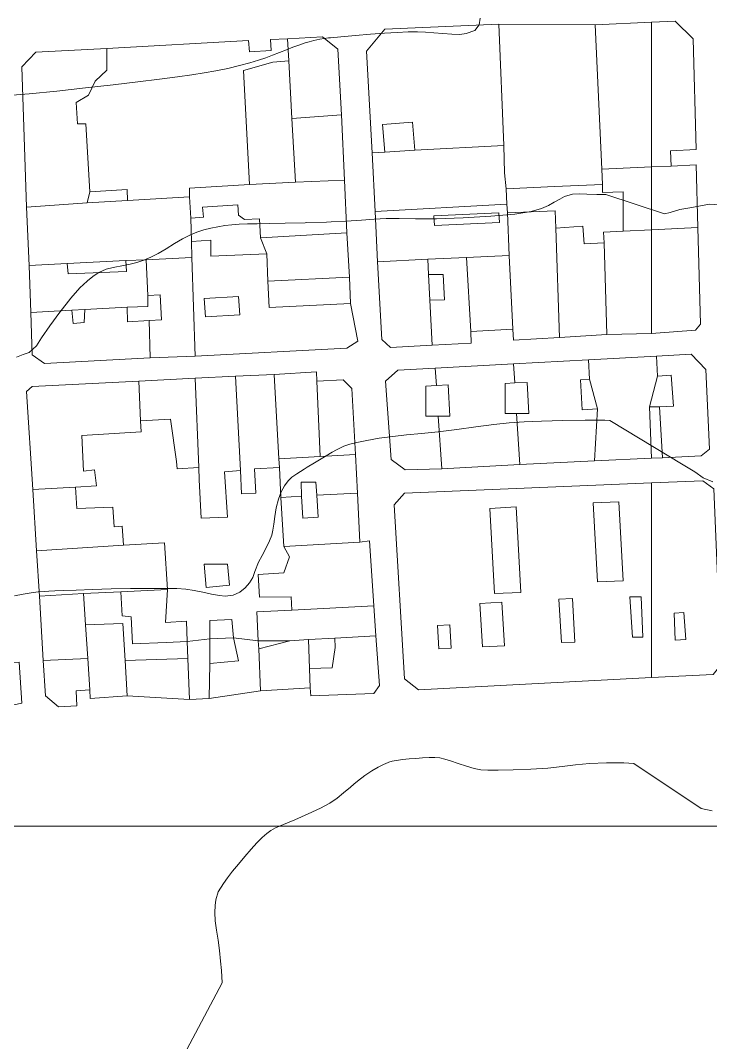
# Model space of a CAD drawing. Header units: kilometres. Extents: x 1172066 to 1174183, y 1051619 to 1053209.
# Drawn here: x 1172868.7 to 1173009.6, y 1051993.9 to 1052202.5 of the extents above; entities that cross this region are included whole.
import ezdxf

# ---------------------------------------------------------------- set-up
doc = ezdxf.new("R2010")
doc.units = ezdxf.units.KM
doc.header["$MEASUREMENT"] = 0
doc.layers.add('calles', color=7, linetype='Continuous', lineweight=5)
doc.layers.add('edificios', color=44, linetype='Continuous', lineweight=5)
doc.layers.add('terreno', color=7, linetype='Continuous')

msp = doc.modelspace()

# ---------------------------------------------------------------- linework, layer by layer
at = {"layer": 'calles', "elevation": 50}
msp.add_lwpolyline([(1173516, 1052038.02838), (1172689.77283, 1052038.02838), (1172689.77283, 1052727.99721), (1173516, 1052727.99721)], close=True, dxfattribs=at)
at = {"layer": 'edificios', "elevation": 50}
for points in [[(1172986, 1052201.625), (1172997.5, 1052202.125), (1172997.5, 1052172.625), (1172987.375, 1052172.125), (1172986, 1052201.625)], [(1172997.5, 1052202.125), (1173002.375, 1052202.375), (1173006, 1052198.75001), (1173006.625, 1052176.125), (1173001.375, 1052175.875), (1173001.5, 1052172.75001), (1172997.5, 1052172.625), (1172997.5, 1052202.125)], [(1172966.375, 1052201.75001), (1172967.375, 1052177.00001), (1172949.25, 1052176.00001), (1172948.75, 1052181.75001), (1172942.625, 1052181.25001), (1172943.125, 1052175.625), (1172940.5, 1052175.50001), (1172939.375, 1052196.25001), (1172943.125, 1052200.75001), (1172966.375, 1052201.75001)], [(1172966.375, 1052201.75001), (1172986, 1052201.625), (1172987.375, 1052172.125), (1172987.5, 1052169.00001), (1172977.75, 1052168.625), (1172967.875, 1052168.125), (1172967.5, 1052171.375), (1172967.375, 1052177.00001), (1172966.375, 1052201.75001)], [(1172886.375, 1052196.75001), (1172915.25, 1052198.375), (1172915.5, 1052196.125), (1172919.875, 1052196.375), (1172919.75, 1052198.625), (1172923.25, 1052198.75001), (1172923.5, 1052194.25001), (1172920.25, 1052194.00001), (1172914.25, 1052192.25001), (1172915.5, 1052169.00001), (1172903.25, 1052168.25001), (1172903.25, 1052166.50001), (1172890.625, 1052165.75001), (1172890.5, 1052168.00001), (1172882.875, 1052167.50001), (1172882.125, 1052181.375), (1172880.375, 1052181.375), (1172880.125, 1052185.75001), (1172882.625, 1052187.25001), (1172884, 1052190.125), (1172886.375, 1052192.375), (1172886.375, 1052196.75001)], [(1172923.5, 1052194.25001), (1172923.25, 1052198.75001), (1172930.375, 1052199.125), (1172933.5, 1052196.625), (1172934.25, 1052183.25001), (1172924.125, 1052182.50001), (1172923.5, 1052194.25001)], [(1172882.875, 1052167.50001), (1172882.375, 1052165.25001), (1172870, 1052164.375), (1172869, 1052193.00001), (1172871.875, 1052196.00001), (1172886.375, 1052196.75001), (1172886.375, 1052192.375), (1172884, 1052190.125), (1172882.625, 1052187.25001), (1172880.125, 1052185.75001), (1172880.375, 1052181.375), (1172882.125, 1052181.375), (1172882.875, 1052167.50001)], [(1172924.125, 1052182.50001), (1172924.875, 1052169.50001), (1172915.5, 1052169.00001), (1172914.25, 1052192.25001), (1172920.25, 1052194.00001), (1172923.5, 1052194.25001), (1172924.125, 1052182.50001)], [(1172934.25, 1052183.25001), (1172934.875, 1052169.875), (1172924.875, 1052169.50001), (1172924.125, 1052182.50001), (1172934.25, 1052183.25001)], [(1172949.25, 1052176.00001), (1172943.125, 1052175.625), (1172942.625, 1052181.25001), (1172948.75, 1052181.75001), (1172949.25, 1052176.00001)], [(1172967.375, 1052177.00001), (1172967.5, 1052171.375), (1172967.875, 1052168.125), (1172968, 1052165.00001), (1172941.125, 1052163.50001), (1172940.5, 1052175.50001), (1172943.125, 1052175.625), (1172949.25, 1052176.00001), (1172967.375, 1052177.00001)], [(1173001.5, 1052172.75001), (1173006.625, 1052173.00001), (1173007, 1052160.25001), (1172997.5, 1052159.75001), (1172997.5, 1052172.625), (1173001.5, 1052172.75001)], [(1172997.5, 1052172.625), (1172997.5, 1052159.75001), (1172991.75, 1052159.50001), (1172991.75, 1052167.50001), (1172987.5, 1052167.375), (1172987.5, 1052169.00001), (1172987.375, 1052172.125), (1172997.5, 1052172.625)], [(1172934.875, 1052169.875), (1172935.375, 1052159.125), (1172917.75, 1052158.125), (1172917.5, 1052162.00001), (1172914.5, 1052161.875), (1172913.25, 1052162.75001), (1172913.125, 1052164.875), (1172905.875, 1052164.375), (1172906.125, 1052162.375), (1172903.5, 1052162.125), (1172903.25, 1052166.50001), (1172903.25, 1052168.25001), (1172915.5, 1052169.00001), (1172924.875, 1052169.50001), (1172934.875, 1052169.875)], [(1172987.5, 1052169.00001), (1172987.5, 1052167.375), (1172991.75, 1052167.50001), (1172991.75, 1052159.50001), (1172987.75, 1052159.25001), (1172987.875, 1052157.125), (1172983.75, 1052156.875), (1172983.5, 1052160.50001), (1172978, 1052160.125), (1172977.875, 1052163.625), (1172968.125, 1052163.25001), (1172968, 1052165.00001), (1172967.875, 1052168.125), (1172977.75, 1052168.625), (1172987.5, 1052169.00001)], [(1172903.25, 1052166.50001), (1172903.5, 1052162.125), (1172903.625, 1052157.375), (1172903.75, 1052154.125), (1172894.375, 1052153.625), (1172890.25, 1052153.50001), (1172878.25, 1052152.875), (1172870.5, 1052152.50001), (1172870, 1052164.375), (1172882.375, 1052165.25001), (1172890.625, 1052165.75001), (1172903.25, 1052166.50001)], [(1172890.625, 1052165.75001), (1172882.375, 1052165.25001), (1172882.875, 1052167.50001), (1172890.5, 1052168.00001), (1172890.625, 1052165.75001)], [(1172917.75, 1052158.125), (1172919, 1052154.875), (1172907.625, 1052154.375), (1172907.625, 1052157.625), (1172903.625, 1052157.375), (1172903.5, 1052162.125), (1172906.125, 1052162.375), (1172905.875, 1052164.375), (1172913.125, 1052164.875), (1172913.25, 1052162.75001), (1172914.5, 1052161.875), (1172917.5, 1052162.00001), (1172917.75, 1052158.125)], [(1172968, 1052165.00001), (1172968.125, 1052163.25001), (1172968.5, 1052154.50001), (1172959.75, 1052154.125), (1172951.875, 1052153.75001), (1172941.625, 1052153.25001), (1172941.125, 1052163.50001), (1172968, 1052165.00001)], [(1172953.25, 1052160.625), (1172966.5, 1052161.25001), (1172966.375, 1052163.25001), (1172953.125, 1052162.625), (1172953.25, 1052160.625)], [(1172953.25, 1052160.625), (1172953.125, 1052162.625), (1172966.375, 1052163.25001), (1172966.5, 1052161.25001), (1172953.25, 1052160.625)], [(1172978, 1052160.125), (1172978.75, 1052137.75001), (1172969.375, 1052137.25001), (1172969.25, 1052139.50001), (1172968.5, 1052154.50001), (1172968.125, 1052163.25001), (1172977.875, 1052163.625), (1172978, 1052160.125)], [(1172987.875, 1052157.125), (1172988.375, 1052138.375), (1172978.75, 1052137.75001), (1172978, 1052160.125), (1172983.5, 1052160.50001), (1172983.75, 1052156.875), (1172987.875, 1052157.125)], [(1173007, 1052160.25001), (1173007.5, 1052140.50001), (1173006.5, 1052139.25001), (1172997.5, 1052138.625), (1172997.5, 1052159.75001), (1173007, 1052160.25001)], [(1172935.375, 1052159.125), (1172935.875, 1052150.125), (1172919.25, 1052149.25001), (1172919, 1052154.875), (1172917.75, 1052158.125), (1172935.375, 1052159.125)], [(1172997.5, 1052159.75001), (1172997.5, 1052138.625), (1172988.375, 1052138.375), (1172987.875, 1052157.125), (1172987.75, 1052159.25001), (1172991.75, 1052159.50001), (1172997.5, 1052159.75001)], [(1172919, 1052154.875), (1172919.25, 1052149.25001), (1172919.5, 1052143.875), (1172936.125, 1052144.75001), (1172937.625, 1052137.00001), (1172935.375, 1052135.625), (1172904.375, 1052134.00001), (1172903.75, 1052154.125), (1172903.625, 1052157.375), (1172907.625, 1052157.625), (1172907.625, 1052154.375), (1172919, 1052154.875)], [(1172903.75, 1052154.125), (1172904.375, 1052134.00001), (1172895.25, 1052133.625), (1172895, 1052141.25001), (1172897.5, 1052141.375), (1172897.25, 1052146.50001), (1172894.75, 1052146.375), (1172894.375, 1052153.625), (1172903.75, 1052154.125)], [(1172959.75, 1052154.125), (1172960.625, 1052139.00001), (1172960.75, 1052136.625), (1172952.75, 1052136.25001), (1172952.25, 1052145.375), (1172955.25, 1052145.50001), (1172955, 1052150.625), (1172952, 1052150.625), (1172951.875, 1052153.75001), (1172959.75, 1052154.125)], [(1172968.5, 1052154.50001), (1172969.25, 1052139.50001), (1172960.625, 1052139.00001), (1172959.75, 1052154.125), (1172968.5, 1052154.50001)], [(1172894.375, 1052153.625), (1172894.75, 1052146.375), (1172894.75, 1052144.125), (1172890.5, 1052144.00001), (1172881.875, 1052143.50001), (1172879.25, 1052143.375), (1172870.875, 1052142.875), (1172870.5, 1052152.50001), (1172878.25, 1052152.875), (1172878.5, 1052150.75001), (1172890.375, 1052151.25001), (1172890.25, 1052153.50001), (1172894.375, 1052153.625)], [(1172890.25, 1052153.50001), (1172890.375, 1052151.25001), (1172878.5, 1052150.75001), (1172878.25, 1052152.875), (1172890.25, 1052153.50001)], [(1172951.875, 1052153.75001), (1172952, 1052150.625), (1172952.25, 1052145.375), (1172952.75, 1052136.25001), (1172944.25, 1052135.75001), (1172942.5, 1052137.375), (1172941.625, 1052153.25001), (1172951.875, 1052153.75001)], [(1172935.875, 1052150.125), (1172936.125, 1052144.75001), (1172919.5, 1052143.875), (1172919.25, 1052149.25001), (1172935.875, 1052150.125)], [(1172952.25, 1052145.375), (1172952, 1052150.625), (1172955, 1052150.625), (1172955.25, 1052145.50001), (1172952.25, 1052145.375)], [(1172894.75, 1052146.375), (1172897.25, 1052146.50001), (1172897.5, 1052141.375), (1172895, 1052141.25001), (1172890.625, 1052141.00001), (1172890.5, 1052144.00001), (1172894.75, 1052144.125), (1172894.75, 1052146.375)], [(1172906.5, 1052142.00001), (1172913.5, 1052142.375), (1172913.25, 1052146.125), (1172906.25, 1052145.75001), (1172906.5, 1052142.00001)], [(1172906.5, 1052142.00001), (1172906.25, 1052145.75001), (1172913.25, 1052146.125), (1172913.5, 1052142.375), (1172906.5, 1052142.00001)], [(1172890.5, 1052144.00001), (1172890.625, 1052141.00001), (1172895, 1052141.25001), (1172895.25, 1052133.625), (1172873.625, 1052132.50001), (1172871.125, 1052134.25001), (1172870.875, 1052142.875), (1172879.25, 1052143.375), (1172879.5, 1052140.625), (1172881.75, 1052140.875), (1172881.875, 1052143.50001), (1172890.5, 1052144.00001)], [(1172881.875, 1052143.50001), (1172881.75, 1052140.875), (1172879.5, 1052140.625), (1172879.25, 1052143.375), (1172881.875, 1052143.50001)], [(1172969.375, 1052132.375), (1172984.625, 1052133.25001), (1172984.875, 1052129.25001), (1172983, 1052129.125), (1172983.375, 1052123.00001), (1172986.5, 1052123.25001), (1172985.875, 1052112.625), (1172970.625, 1052111.875), (1172970, 1052122.25001), (1172972.5, 1052122.25001), (1172972.125, 1052128.625), (1172969.625, 1052128.50001), (1172969.375, 1052132.375)], [(1172984.625, 1052133.25001), (1172998.5, 1052134.00001), (1172998.75, 1052129.875), (1172997.125, 1052123.625), (1172997.5, 1052113.125), (1172985.875, 1052112.625), (1172986.5, 1052123.25001), (1172984.875, 1052129.25001), (1172984.625, 1052133.25001)], [(1172998.75, 1052129.875), (1172998.5, 1052134.00001), (1173005.625, 1052134.375), (1173008.625, 1052131.25001), (1173009.375, 1052115.00001), (1173007.625, 1052113.625), (1172999.75, 1052113.25001), (1172999.125, 1052123.625), (1173002, 1052123.75001), (1173001.5, 1052130.125), (1172998.75, 1052129.875)], [(1172953.625, 1052128.00001), (1172951.5, 1052127.875), (1172951.5, 1052121.75001), (1172954, 1052121.75001), (1172954.75, 1052111.00001), (1172947.25, 1052110.75001), (1172944.375, 1052112.875), (1172943.25, 1052128.875), (1172945.75, 1052131.125), (1172953.375, 1052131.50001), (1172953.625, 1052128.00001)], [(1172953.375, 1052131.50001), (1172969.375, 1052132.375), (1172969.625, 1052128.50001), (1172967.625, 1052128.375), (1172967.625, 1052122.25001), (1172970, 1052122.25001), (1172970.625, 1052111.875), (1172954.75, 1052111.00001), (1172954, 1052121.75001), (1172956.375, 1052121.75001), (1172956, 1052128.125), (1172953.625, 1052128.00001), (1172953.375, 1052131.50001)], [(1172893.25, 1052120.75001), (1172893.375, 1052118.50001), (1172881.25, 1052117.75001), (1172881.625, 1052110.50001), (1172883.875, 1052110.75001), (1172884.25, 1052107.50001), (1172880, 1052107.25001), (1172871.25, 1052106.75001), (1172870, 1052126.75001), (1172871.125, 1052127.75001), (1172892.875, 1052128.875), (1172893.25, 1052120.75001)], [(1172892.875, 1052128.875), (1172904.375, 1052129.50001), (1172905.125, 1052111.25001), (1172900.75, 1052111.00001), (1172900.625, 1052112.50001), (1172899.375, 1052121.125), (1172893.25, 1052120.75001), (1172892.875, 1052128.875)], [(1172904.375, 1052129.50001), (1172912.625, 1052129.875), (1172913.625, 1052110.625), (1172910.375, 1052110.375), (1172911, 1052101.125), (1172905.625, 1052100.875), (1172905.25, 1052108.75001), (1172905.125, 1052111.25001), (1172904.375, 1052129.50001)], [(1172912.625, 1052129.875), (1172920.5, 1052130.25001), (1172921.5, 1052113.00001), (1172921.625, 1052111.25001), (1172916.5, 1052111.00001), (1172916.75, 1052106.00001), (1172913.875, 1052105.875), (1172913.625, 1052110.625), (1172912.625, 1052129.875)], [(1172920.5, 1052130.25001), (1172929.125, 1052130.75001), (1172929.25, 1052128.875), (1172929.875, 1052113.50001), (1172921.5, 1052113.00001), (1172920.5, 1052130.25001)], [(1172929.25, 1052128.875), (1172934.625, 1052129.125), (1172936.375, 1052127.375), (1172937.125, 1052113.875), (1172929.875, 1052113.50001), (1172929.25, 1052128.875)], [(1172986.5, 1052123.25001), (1172983.375, 1052123.00001), (1172983, 1052129.125), (1172984.875, 1052129.25001), (1172986.5, 1052123.25001)], [(1172998.75, 1052129.875), (1173001.5, 1052130.125), (1173002, 1052123.75001), (1172999.125, 1052123.625), (1172997.125, 1052123.625), (1172998.75, 1052129.875)], [(1172953.625, 1052128.00001), (1172956, 1052128.125), (1172956.375, 1052121.75001), (1172954, 1052121.75001), (1172951.5, 1052121.75001), (1172951.5, 1052127.875), (1172953.625, 1052128.00001)], [(1172969.625, 1052128.50001), (1172972.125, 1052128.625), (1172972.5, 1052122.25001), (1172970, 1052122.25001), (1172967.625, 1052122.25001), (1172967.625, 1052128.375), (1172969.625, 1052128.50001)], [(1172999.125, 1052123.625), (1172999.75, 1052113.25001), (1172997.5, 1052113.125), (1172997.125, 1052123.625), (1172999.125, 1052123.625)], [(1172905.125, 1052111.25001), (1172905.25, 1052108.75001), (1172905.625, 1052100.875), (1172911, 1052101.125), (1172910.375, 1052110.375), (1172913.625, 1052110.625), (1172913.875, 1052105.875), (1172916.75, 1052106.00001), (1172916.5, 1052111.00001), (1172921.625, 1052111.25001), (1172921.875, 1052105.125), (1172922.5, 1052095.125), (1172923.625, 1052093.00001), (1172922.5, 1052089.75001), (1172917.25, 1052089.375), (1172917.5, 1052084.75001), (1172924, 1052084.875), (1172924.125, 1052082.125), (1172917, 1052081.75001), (1172917.25, 1052075.875), (1172912.25, 1052076.50001), (1172911.875, 1052080.25001), (1172907.375, 1052080.00001), (1172907.375, 1052076.25001), (1172902.75, 1052075.75001), (1172902.625, 1052079.875), (1172898.375, 1052079.625), (1172898.75, 1052086.375), (1172898.125, 1052095.875), (1172889.75, 1052095.375), (1172889.5, 1052099.25001), (1172887.875, 1052099.125), (1172887.625, 1052103.125), (1172880.25, 1052102.875), (1172880, 1052107.25001), (1172884.25, 1052107.50001), (1172883.875, 1052110.75001), (1172881.625, 1052110.50001), (1172881.25, 1052117.75001), (1172893.375, 1052118.50001), (1172893.25, 1052120.75001), (1172899.375, 1052121.125), (1172900.625, 1052112.50001), (1172900.75, 1052111.00001), (1172905.125, 1052111.25001)], [(1172937.125, 1052113.875), (1172937.5, 1052106.00001), (1172929.25, 1052105.625), (1172929, 1052108.25001), (1172926, 1052108.25001), (1172926.125, 1052105.375), (1172921.875, 1052105.125), (1172921.625, 1052111.25001), (1172921.5, 1052113.00001), (1172929.875, 1052113.50001), (1172937.125, 1052113.875)], [(1172929.25, 1052105.625), (1172929.5, 1052101.125), (1172926.375, 1052100.875), (1172926.125, 1052105.375), (1172926, 1052108.25001), (1172929, 1052108.25001), (1172929.25, 1052105.625)], [(1172997.5, 1052068.375), (1172950, 1052065.875), (1172947.125, 1052068.125), (1172945, 1052103.625), (1172947.125, 1052106.00001), (1172997.5, 1052108.125), (1172997.5, 1052068.375)], [(1172997.5, 1052108.125), (1173008, 1052108.50001), (1173010.25, 1052106.875), (1173011.75, 1052071.00001), (1173010.125, 1052069.00001), (1172997.5, 1052068.375), (1172997.5, 1052108.125)], [(1172880, 1052107.25001), (1172880.25, 1052102.875), (1172887.625, 1052103.125), (1172887.875, 1052099.125), (1172889.5, 1052099.25001), (1172889.75, 1052095.375), (1172872, 1052094.25001), (1172871.25, 1052106.75001), (1172880, 1052107.25001)], [(1172937.5, 1052106.00001), (1172938, 1052096.00001), (1172922.5, 1052095.125), (1172921.875, 1052105.125), (1172926.125, 1052105.375), (1172926.375, 1052100.875), (1172929.5, 1052101.125), (1172929.25, 1052105.625), (1172937.5, 1052106.00001)], [(1172986.5, 1052087.875), (1172991.75, 1052088.125), (1172990.875, 1052104.25001), (1172985.625, 1052104.00001), (1172986.5, 1052087.875)], [(1172986.5, 1052087.875), (1172985.625, 1052104.00001), (1172990.875, 1052104.25001), (1172991.75, 1052088.125), (1172986.5, 1052087.875)], [(1172965.5, 1052085.50001), (1172970.875, 1052085.75001), (1172969.875, 1052103.25001), (1172964.5, 1052102.875), (1172965.5, 1052085.50001)], [(1172965.5, 1052085.50001), (1172964.5, 1052102.875), (1172969.875, 1052103.25001), (1172970.875, 1052085.75001), (1172965.5, 1052085.50001)], [(1172889.75, 1052095.375), (1172898.125, 1052095.875), (1172898.75, 1052086.375), (1172889.25, 1052085.875), (1172881.625, 1052085.50001), (1172872.625, 1052085.00001), (1172872, 1052094.25001), (1172889.75, 1052095.375)], [(1172938, 1052096.00001), (1172940, 1052096.25001), (1172940.875, 1052083.00001), (1172924.125, 1052082.125), (1172924, 1052084.875), (1172917.5, 1052084.75001), (1172917.25, 1052089.375), (1172922.5, 1052089.75001), (1172923.625, 1052093.00001), (1172922.5, 1052095.125), (1172938, 1052096.00001)], [(1172906.625, 1052086.75001), (1172911.375, 1052087.25001), (1172911, 1052091.50001), (1172906.25, 1052091.50001), (1172906.625, 1052086.75001)], [(1172906.625, 1052086.75001), (1172906.25, 1052091.50001), (1172911, 1052091.50001), (1172911.375, 1052087.25001), (1172906.625, 1052086.75001)], [(1172881.625, 1052085.50001), (1172882, 1052079.125), (1172882.5, 1052072.25001), (1172873.375, 1052071.875), (1172872.625, 1052085.00001), (1172881.625, 1052085.50001)], [(1172889.25, 1052085.875), (1172889.5, 1052081.00001), (1172891.375, 1052080.75001), (1172891.625, 1052075.25001), (1172898.5, 1052075.50001), (1172902.75, 1052075.75001), (1172902.875, 1052072.25001), (1172890.125, 1052071.875), (1172889.625, 1052079.375), (1172882, 1052079.125), (1172881.625, 1052085.50001), (1172889.25, 1052085.875)], [(1172898.75, 1052086.375), (1172898.375, 1052079.625), (1172902.625, 1052079.875), (1172902.75, 1052075.75001), (1172898.5, 1052075.50001), (1172891.625, 1052075.25001), (1172891.375, 1052080.75001), (1172889.5, 1052081.00001), (1172889.25, 1052085.875), (1172898.75, 1052086.375)], [(1172940.875, 1052083.00001), (1172941.25, 1052076.875), (1172932.875, 1052076.375), (1172927.5, 1052076.125), (1172923.75, 1052075.875), (1172917.25, 1052075.875), (1172917, 1052081.75001), (1172924.125, 1052082.125), (1172940.875, 1052083.00001)], [(1172963, 1052074.625), (1172967.5, 1052074.875), (1172967, 1052083.75001), (1172962.5, 1052083.50001), (1172963, 1052074.625)], [(1172963, 1052074.625), (1172962.5, 1052083.50001), (1172967, 1052083.75001), (1172967.5, 1052074.875), (1172963, 1052074.625)], [(1172979.125, 1052075.50001), (1172981.875, 1052075.625), (1172981.375, 1052084.50001), (1172978.625, 1052084.375), (1172979.125, 1052075.50001)], [(1172979.125, 1052075.50001), (1172978.625, 1052084.375), (1172981.375, 1052084.50001), (1172981.875, 1052075.625), (1172979.125, 1052075.50001)], [(1172995.75, 1052076.625), (1172995.375, 1052084.875), (1172993.125, 1052084.875), (1172993.625, 1052076.625), (1172995.75, 1052076.625)], [(1172995.75, 1052076.625), (1172993.625, 1052076.625), (1172993.125, 1052084.875), (1172995.375, 1052084.875), (1172995.75, 1052076.625)], [(1173002.375, 1052076.00001), (1173004.5, 1052076.125), (1173004.125, 1052081.625), (1173002.125, 1052081.50001), (1173002.375, 1052076.00001)], [(1173002.375, 1052076.00001), (1173002.125, 1052081.50001), (1173004.125, 1052081.625), (1173004.5, 1052076.125), (1173002.375, 1052076.00001)], [(1172882, 1052079.125), (1172889.625, 1052079.375), (1172890.125, 1052071.875), (1172890.5, 1052064.625), (1172883, 1052064.125), (1172882.875, 1052065.875), (1172882.5, 1052072.25001), (1172882, 1052079.125)], [(1172912.25, 1052076.50001), (1172907.375, 1052076.25001), (1172907.375, 1052080.00001), (1172911.875, 1052080.25001), (1172912.25, 1052076.50001)], [(1172954.125, 1052074.25001), (1172956.625, 1052074.375), (1172956.375, 1052079.125), (1172953.875, 1052079.00001), (1172954.125, 1052074.25001)], [(1172954.125, 1052074.25001), (1172953.875, 1052079.00001), (1172956.375, 1052079.125), (1172956.625, 1052074.375), (1172954.125, 1052074.25001)], [(1172941.25, 1052076.875), (1172942, 1052066.75001), (1172940.875, 1052065.125), (1172928, 1052064.625), (1172927.875, 1052066.25001), (1172927.75, 1052070.25001), (1172932.375, 1052070.375), (1172933, 1052074.50001), (1172932.875, 1052076.375), (1172941.25, 1052076.875)], [(1172907.375, 1052076.25001), (1172907.375, 1052071.25001), (1172907.25, 1052064.125), (1172903.25, 1052063.875), (1172902.875, 1052072.25001), (1172902.75, 1052075.75001), (1172907.375, 1052076.25001)], [(1172917.25, 1052075.875), (1172917.375, 1052074.25001), (1172917.75, 1052065.625), (1172907.25, 1052064.125), (1172907.375, 1052071.25001), (1172913.25, 1052071.75001), (1172912.25, 1052076.50001), (1172917.25, 1052075.875)], [(1172912.25, 1052076.50001), (1172913.25, 1052071.75001), (1172907.375, 1052071.25001), (1172907.375, 1052076.25001), (1172912.25, 1052076.50001)], [(1172923.75, 1052075.875), (1172917.375, 1052074.25001), (1172917.25, 1052075.875), (1172923.75, 1052075.875)], [(1172927.5, 1052076.125), (1172927.75, 1052070.25001), (1172927.875, 1052066.25001), (1172917.75, 1052065.625), (1172917.375, 1052074.25001), (1172923.75, 1052075.875), (1172927.5, 1052076.125)], [(1172932.875, 1052076.375), (1172933, 1052074.50001), (1172932.375, 1052070.375), (1172927.75, 1052070.25001), (1172927.5, 1052076.125), (1172932.875, 1052076.375)], [(1172868.5, 1052071.50001), (1172869, 1052063.125), (1172860.5, 1052061.375), (1172860.25, 1052069.25001), (1172862.375, 1052069.375), (1172862.625, 1052065.625), (1172864.25, 1052065.625), (1172863.75, 1052071.125), (1172868.5, 1052071.50001)], [(1172882.5, 1052072.25001), (1172882.875, 1052065.875), (1172880.125, 1052065.625), (1172880.25, 1052062.625), (1172876.5, 1052062.375), (1172873.875, 1052064.625), (1172873.375, 1052071.875), (1172882.5, 1052072.25001)], [(1172902.875, 1052072.25001), (1172903.25, 1052063.875), (1172890.5, 1052064.625), (1172890.125, 1052071.875), (1172902.875, 1052072.25001)]]:
    msp.add_lwpolyline(points, dxfattribs=at)
at = {"layer": 'terreno', "lineweight": 0, "ltscale": 2090}
for points, elevation in [([(1172865.38106, 1052187.11984), (1172870.4984, 1052187.54954), (1172876.16323, 1052188.09679), (1172882.01372, 1052188.7219), (1172887.6431, 1052189.36599), (1172892.7056, 1052189.97545), (1172897.09634, 1052190.52782), (1172900.76935, 1052191.00584), (1172903.73768, 1052191.4086), (1172906.24909, 1052191.78824), (1172908.6073, 1052192.20818), (1172911.03612, 1052192.71445), (1172913.42167, 1052193.27753), (1172915.56418, 1052193.84448), (1172917.32781, 1052194.37967), (1172918.81852, 1052194.8966), (1172920.20418, 1052195.42406), (1172921.61271, 1052195.97561), (1172923.01426, 1052196.52512), (1172924.34199, 1052197.03231), (1172925.54407, 1052197.4659), (1172926.63245, 1052197.83096), (1172926.86818, 1052197.90386), (1172927.63708, 1052198.14162), (1172928.62889, 1052198.41323), (1172929.8628, 1052198.66496), (1172931.63374, 1052198.91816), (1172931.98358, 1052198.95595), (1172934.12966, 1052199.18773), (1172937.0976, 1052199.45749), (1172940.17465, 1052199.70574), (1172943.05188, 1052199.91307), (1172945.62935, 1052200.065), (1172947.8621, 1052200.14934), (1172949.7442, 1052200.15505), (1172951.42961, 1052200.09185), (1172953.11527, 1052199.96964), (1172954.93013, 1052199.81003), (1172956.75184, 1052199.68144), (1172958.39303, 1052199.66303), (1172959.70743, 1052199.81213), (1172961.45959, 1052200.44928), (1172962.35223, 1052201.62149), (1172962.52001, 1052202.96934)], 40), ([(1172867.91614, 1052133.75414), (1172869.28866, 1052134.31052), (1172870.49998, 1052134.68916), (1172872.03758, 1052136.09336), (1172873.07628, 1052137.68626), (1172874.75997, 1052140.15422), (1172876.81001, 1052142.98588), (1172876.85373, 1052143.04609), (1172878.99921, 1052145.77919), (1172880.89858, 1052147.88811), (1172882.39119, 1052149.29211), (1172882.49076, 1052149.38658), (1172883.77213, 1052150.40557), (1172884.75911, 1052151.07119), (1172886.22108, 1052151.74399), (1172887.68053, 1052152.09977), (1172889.79187, 1052152.48856), (1172891.11868, 1052152.76471), (1172892.51113, 1052153.11818), (1172893.90112, 1052153.57265), (1172895.32446, 1052154.16627), (1172896.83998, 1052154.94033), (1172898.48062, 1052155.90498), (1172900.17292, 1052156.94488), (1172901.81357, 1052157.90953), (1172903.33008, 1052158.6846), (1172904.75741, 1052159.28025), (1172906.16237, 1052159.74177), (1172907.59077, 1052160.10841), (1172909.03453, 1052160.3941), (1172910.46562, 1052160.61075), (1172911.88199, 1052160.76931), (1172913.37156, 1052160.88121), (1172915.04831, 1052160.95897), (1172917.04217, 1052161.0162), (1172919.5511, 1052161.06781), (1172922.79502, 1052161.12982), (1172926.84488, 1052161.21756), (1172927.03788, 1052161.22308), (1172931.19359, 1052161.34169), (1172932.15746, 1052161.38311), (1172935.18405, 1052161.51316), (1172938.34426, 1052161.7278), (1172940.9235, 1052161.92975), (1172943.3521, 1052162.04999), (1172946.04828, 1052162.04747), (1172949.37371, 1052162.00285), (1172953.6769, 1052162.02377), (1172959.07344, 1052162.19675), (1172964.74333, 1052162.51701), (1172969.63663, 1052162.95468), (1172972.97239, 1052163.48414), (1172975.05574, 1052164.08483), (1172976.46483, 1052164.73539), (1172977.6778, 1052165.40804), (1172978.77798, 1052166.03318), (1172979.75373, 1052166.53272), (1172981.36059, 1052167.01819), (1172982.82635, 1052167.08897), (1172984.33579, 1052167.01695), (1172986.35226, 1052166.94228), (1172988.16238, 1052166.94165), (1173000.17433, 1052163.01498), (1173001.29503, 1052163.31318), (1173003.32832, 1052163.92563), (1173005.30698, 1052164.2458), (1173007.16862, 1052164.56444), (1173009.37877, 1052164.99669), (1173011.42253, 1052164.85914)], 30), ([(1172867.52649, 1052085.0422), (1172869.28687, 1052085.41637), (1172870.91472, 1052085.68591), (1172872.35601, 1052085.8616), (1172873.56461, 1052085.9662), (1172874.5734, 1052086.02586), (1172875.73325, 1052086.07124), (1172877.46908, 1052086.13327), (1172880.09179, 1052086.23141), (1172883.44547, 1052086.34993), (1172887.25421, 1052086.45857), (1172891.2281, 1052086.53596), (1172895.01117, 1052086.57345), (1172898.2284, 1052086.56933), (1172900.63281, 1052086.51346), (1172902.48355, 1052086.38101), (1172904.16478, 1052086.13977), (1172905.96154, 1052085.78307), (1172907.75642, 1052085.40134), (1172909.33289, 1052085.10661), (1172910.52951, 1052084.98715), (1172912.15961, 1052085.2057), (1172913.48487, 1052085.81688), (1172914.61692, 1052086.68417), (1172915.50727, 1052087.70335), (1172916.14824, 1052088.80038), (1172916.59856, 1052090.03355), (1172917.35197, 1052091.90116), (1172918.07356, 1052093.29659), (1172918.89051, 1052094.83247), (1172919.59195, 1052096.2598), (1172920.02562, 1052097.41688), (1172920.26072, 1052098.47904), (1172920.42707, 1052099.70389), (1172920.63684, 1052101.26995), (1172920.94071, 1052103.03147), (1172921.37473, 1052104.7626), (1172921.95777, 1052106.2744), (1172922.64403, 1052107.52364), (1172923.37153, 1052108.50508), (1172924.13111, 1052109.25664), (1172925.12784, 1052109.9783), (1172926.62261, 1052110.91528), (1172927.26897, 1052111.31005), (1172928.74773, 1052112.21319), (1172931.11931, 1052113.63326), (1172932.375, 1052114.35322), (1172933.22586, 1052114.84108), (1172934.72448, 1052115.59206), (1172935.94458, 1052116.02074), (1172937.38416, 1052116.34942), (1172939.41942, 1052116.75386), (1172941.93851, 1052117.20055), (1172944.70583, 1052117.60238), (1172947.55561, 1052117.90558), (1172950.58655, 1052118.17962), (1172953.96716, 1052118.52429), (1172957.77021, 1052119.0019), (1172961.695, 1052119.53511), (1172965.34903, 1052120.01103), (1172968.4977, 1052120.34262), (1172971.54892, 1052120.55376), (1172975.0705, 1052120.69606), (1172979.40026, 1052120.80811), (1172983.96423, 1052120.88122), (1172987.95843, 1052120.8917), (1172988.98461, 1052120.86644), (1173003.97645, 1052111.82121), (1173006.37834, 1052110.36523), (1173008.02901, 1052109.16379), (1173010.02505, 1052108.31797)], 20), ([(1172902.10751, 1051991.26714), (1172909.90171, 1052006.03414), (1172909.7479, 1052008.58359), (1172909.59802, 1052010.50202), (1172909.37013, 1052012.63811), (1172909.06226, 1052014.76682), (1172908.74783, 1052016.79949), (1172908.5151, 1052018.68654), (1172908.43126, 1052020.37727), (1172908.47955, 1052021.82958), (1172908.61813, 1052023.00429), (1172909.12057, 1052024.64573), (1172910.19271, 1052026.3608), (1172911.01551, 1052027.49568), (1172912.03345, 1052028.81847), (1172913.23165, 1052030.30612), (1172914.52759, 1052031.85021), (1172915.81785, 1052033.32627), (1172917.01393, 1052034.62288), (1172918.08101, 1052035.69989), (1172918.99922, 1052036.53219), (1172919.81048, 1052037.13498), (1172920.81904, 1052037.67769), (1172922.39394, 1052038.36901), (1172924.74854, 1052039.35397), (1172927.47131, 1052040.52164), (1172929.95113, 1052041.6762), (1172929.99704, 1052041.6974), (1172931.90627, 1052042.7543), (1172933.36072, 1052043.7571), (1172934.66691, 1052044.81721), (1172936.06848, 1052046.00877), (1172936.76584, 1052046.59004), (1172937.54988, 1052047.2427), (1172939.02966, 1052048.39063), (1172940.43434, 1052049.34618), (1172941.71394, 1052050.09615), (1172942.82644, 1052050.65233), (1172943.75975, 1052051.03167), (1172943.93253, 1052051.08148), (1172944.63065, 1052051.28173), (1172946.73725, 1052051.61349), (1172948.0447, 1052051.75154), (1172949.42922, 1052051.87495), (1172950.81582, 1052051.98138), (1172952.1316, 1052052.04847), (1172953.30666, 1052052.04791), (1172954.31417, 1052051.95357), (1172955.32025, 1052051.73619), (1172956.53403, 1052051.3658), (1172958.08456, 1052050.84193), (1172959.78328, 1052050.27676), (1172961.35853, 1052049.81201), (1172962.67382, 1052049.55207), (1172964.11933, 1052049.46276), (1172966.21441, 1052049.47444), (1172969.28935, 1052049.53168), (1172972.89403, 1052049.65137), (1172976.38728, 1052049.86454), (1172979.31699, 1052050.18211), (1172981.98355, 1052050.52947), (1172984.88044, 1052050.81389), (1172988.31701, 1052050.9548), (1172991.87035, 1052050.93223), (1172993.91106, 1052050.80566), (1173007.64926, 1052041.66161), (1173009.88864, 1052041.17894)], 10)]:
    msp.add_lwpolyline(points, dxfattribs=dict(at, elevation=elevation))

doc.saveas('drawing.dxf')
